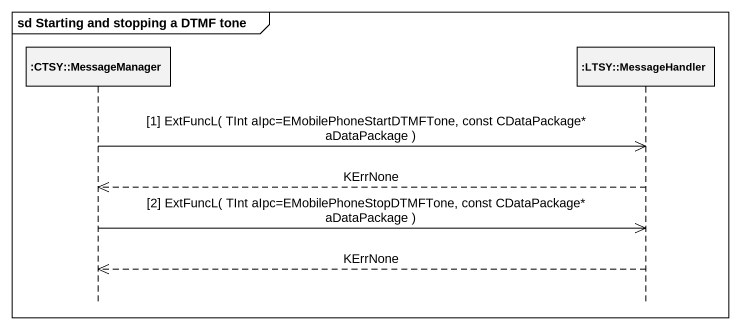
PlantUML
@startuml
mainframe sd Starting and stopping a DTMF tone
hide footbox
participant ":CTSY::MessageManager" as CTSY_MessageManager
participant ":LTSY::MessageHandler" as LTSY_MessageHandler

CTSY_MessageManager ->> LTSY_MessageHandler : [1] ExtFuncL( TInt aIpc=EMobilePhoneStartDTMFTone, const CDataPackage* aDataPackage )
LTSY_MessageHandler -->> CTSY_MessageManager : KErrNone
CTSY_MessageManager ->> LTSY_MessageHandler : [2] ExtFuncL( TInt aIpc=EMobilePhoneStopDTMFTone, const CDataPackage* aDataPackage )
LTSY_MessageHandler -->> CTSY_MessageManager : KErrNone
@enduml
